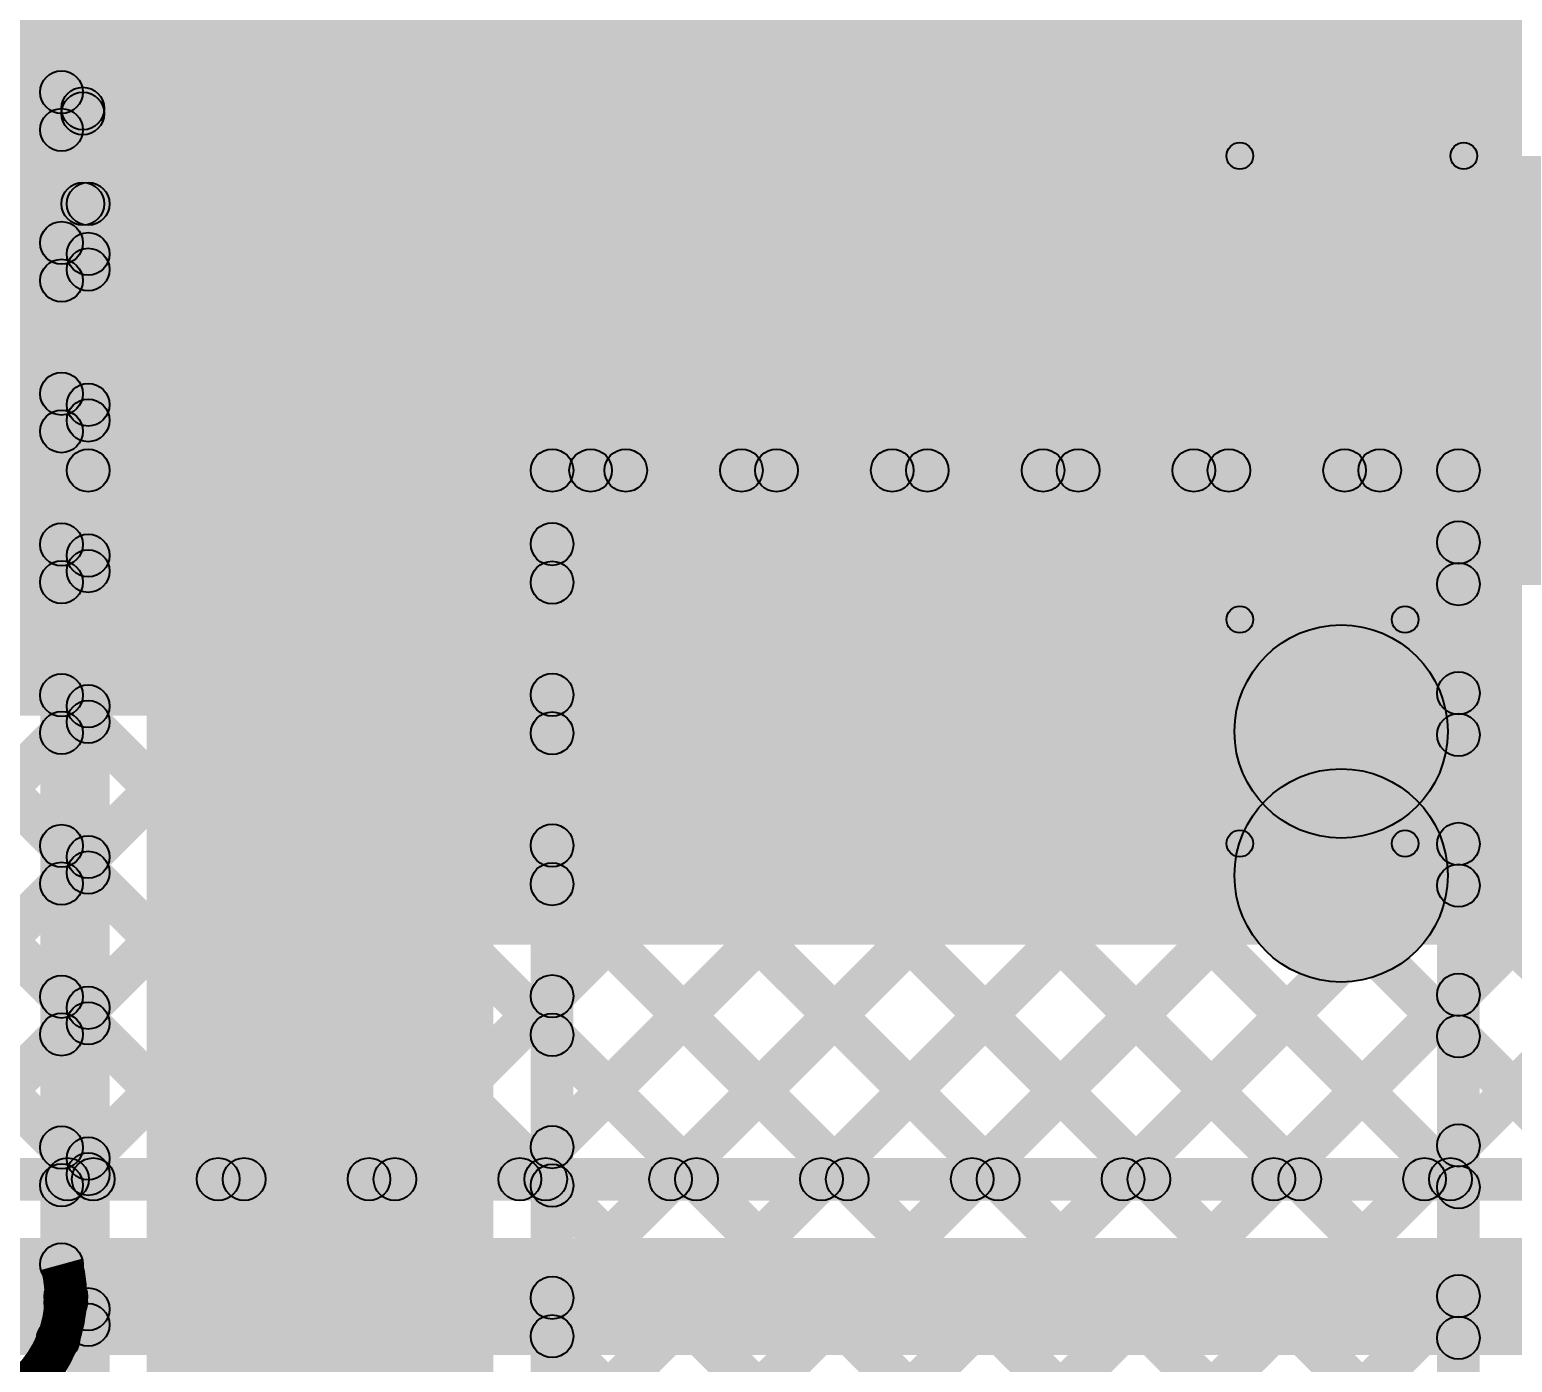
# Model space of a CAD drawing. Header units: millimetres. Extents: x -0.24 to 2.5, y 0 to 2.55.
# Drawn here: x 0.223 to 0.5011, y 1.4996 to 1.7497 of the extents above; entities that cross this region are included whole.
import ezdxf

# ---------------------------------------------------------------- set-up
doc = ezdxf.new("R2010")
doc.units = ezdxf.units.MM
doc.header["$MEASUREMENT"] = 0
for name, color, linetype in [('BottomLayer', 5, 'Continuous'), ('BottomSolder', 6, 'Continuous'), ('TopLayer', 1, 'Continuous'), ('TopOverlay', 2, 'Continuous'), ('TopPaste', 8, 'Continuous'), ('TopSolder', 216, 'Continuous'), ('ViaHoleLayer', 16, 'Continuous')]:
    doc.layers.add(name, color=color, linetype=linetype)

# ---------------------------------------------------------------- blocks, each defined once
blk = doc.blocks.new('C__0603_12')
at = {"layer": 'TopLayer'}
for points in [[(-0.015, 0.0175), (-0.015, -0.0175), (-0.045, -0.0175), (-0.045, 0.0175)], [(0.045, 0.0175), (0.045, -0.0175), (0.015, -0.0175), (0.015, 0.0175)]]:
    blk.add_hatch(color=1, dxfattribs=at).paths.add_polyline_path(points)
at = {"layer": 'TopOverlay'}
h = blk.add_hatch(color=2, dxfattribs=at)
edge = h.paths.add_edge_path()
edge.add_arc((-0.049, 0.021), 0.0025, 0, 360)
h = blk.add_hatch(color=2, dxfattribs=at)
edge = h.paths.add_edge_path()
edge.add_arc((-0.049, 0.021), 0.0025, 0, 360)
for points in [[(-0.049, 0.0185), (-0.049, 0.0235), (-0.018, 0.0235), (-0.018, 0.0185)], [(0.018, 0.0185), (0.018, 0.0235), (0.049, 0.0235), (0.049, 0.0185)], [(-0.0515, 0.021), (-0.0465, 0.021), (-0.0465, -0.021), (-0.0515, -0.021)], [(0.0465, 0.021), (0.0515, 0.021), (0.0515, -0.021), (0.0465, -0.021)], [(-0.049, -0.0235), (-0.049, -0.0185), (-0.018, -0.0185), (-0.018, -0.0235)], [(0.018, -0.0235), (0.018, -0.0185), (0.049, -0.0185), (0.049, -0.0235)]]:
    blk.add_hatch(color=2, dxfattribs=at).paths.add_polyline_path(points)
h = blk.add_hatch(color=2, dxfattribs=at)
edge = h.paths.add_edge_path()
edge.add_arc((-0.018, 0.021), 0.0025, 0, 360)
h = blk.add_hatch(color=2, dxfattribs=at)
edge = h.paths.add_edge_path()
edge.add_arc((0.018, 0.021), 0.0025, 0, 360)
h = blk.add_hatch(color=2, dxfattribs=at)
edge = h.paths.add_edge_path()
edge.add_arc((0.049, 0.021), 0.0025, 0, 360)
h = blk.add_hatch(color=2, dxfattribs=at)
edge = h.paths.add_edge_path()
edge.add_arc((0.049, 0.021), 0.0025, 0, 360)
h = blk.add_hatch(color=2, dxfattribs=at)
edge = h.paths.add_edge_path()
edge.add_arc((-0.049, -0.021), 0.0025, 0, 360)
h = blk.add_hatch(color=2, dxfattribs=at)
edge = h.paths.add_edge_path()
edge.add_arc((-0.049, -0.021), 0.0025, 0, 360)
h = blk.add_hatch(color=2, dxfattribs=at)
edge = h.paths.add_edge_path()
edge.add_arc((-0.018, -0.021), 0.0025, 0, 360)
h = blk.add_hatch(color=2, dxfattribs=at)
edge = h.paths.add_edge_path()
edge.add_arc((0.018, -0.021), 0.0025, 0, 360)
h = blk.add_hatch(color=2, dxfattribs=at)
edge = h.paths.add_edge_path()
edge.add_arc((0.049, -0.021), 0.0025, 0, 360)
h = blk.add_hatch(color=2, dxfattribs=at)
edge = h.paths.add_edge_path()
edge.add_arc((0.049, -0.021), 0.0025, 0, 360)
at = {"layer": 'TopPaste'}
for points in [[(-0.015, 0.0175), (-0.015, -0.0175), (-0.045, -0.0175), (-0.045, 0.0175)], [(0.045, 0.0175), (0.045, -0.0175), (0.015, -0.0175), (0.015, 0.0175)]]:
    blk.add_hatch(color=8, dxfattribs=at).paths.add_polyline_path(points)
at = {"layer": 'TopSolder'}
for points in [[(-0.01264, 0.01986), (-0.01264, -0.01986), (-0.04736, -0.01986), (-0.04736, 0.01986)], [(0.04736, 0.01986), (0.04736, -0.01986), (0.01264, -0.01986), (0.01264, 0.01986)]]:
    blk.add_hatch(color=216, dxfattribs=at).paths.add_polyline_path(points)
at = {"layer": 'TopOverlay'}
for centre in [(-0.049, 0.021), (-0.049, 0.021), (-0.018, 0.021), (0.018, 0.021), (0.049, 0.021), (0.049, 0.021), (-0.049, -0.021), (-0.049, -0.021), (-0.018, -0.021), (0.018, -0.021), (0.049, -0.021), (0.049, -0.021)]:
    blk.add_circle(centre, 0.0025, dxfattribs=at)
blk = doc.blocks.new('C__0603_13')
at = {"layer": 'TopLayer'}
for points in [[(-0.015, 0.0175), (-0.015, -0.0175), (-0.045, -0.0175), (-0.045, 0.0175)], [(0.045, 0.0175), (0.045, -0.0175), (0.015, -0.0175), (0.015, 0.0175)]]:
    blk.add_hatch(color=1, dxfattribs=at).paths.add_polyline_path(points)
at = {"layer": 'TopOverlay'}
h = blk.add_hatch(color=2, dxfattribs=at)
edge = h.paths.add_edge_path()
edge.add_arc((-0.049, 0.021), 0.0025, 0, 360)
h = blk.add_hatch(color=2, dxfattribs=at)
edge = h.paths.add_edge_path()
edge.add_arc((-0.049, 0.021), 0.0025, 0, 360)
for points in [[(-0.018, 0.0235), (-0.018, 0.0185), (-0.049, 0.0185), (-0.049, 0.0235)], [(0.049, 0.0235), (0.049, 0.0185), (0.018, 0.0185), (0.018, 0.0235)], [(-0.0515, 0.021), (-0.0465, 0.021), (-0.0465, -0.021), (-0.0515, -0.021)], [(0.0465, 0.021), (0.0515, 0.021), (0.0515, -0.021), (0.0465, -0.021)], [(-0.018, -0.0185), (-0.018, -0.0235), (-0.049, -0.0235), (-0.049, -0.0185)], [(0.049, -0.0185), (0.049, -0.0235), (0.018, -0.0235), (0.018, -0.0185)]]:
    blk.add_hatch(color=2, dxfattribs=at).paths.add_polyline_path(points)
h = blk.add_hatch(color=2, dxfattribs=at)
edge = h.paths.add_edge_path()
edge.add_arc((-0.018, 0.021), 0.0025, 0, 360)
h = blk.add_hatch(color=2, dxfattribs=at)
edge = h.paths.add_edge_path()
edge.add_arc((0.018, 0.021), 0.0025, 0, 360)
h = blk.add_hatch(color=2, dxfattribs=at)
edge = h.paths.add_edge_path()
edge.add_arc((0.049, 0.021), 0.0025, 0, 360)
h = blk.add_hatch(color=2, dxfattribs=at)
edge = h.paths.add_edge_path()
edge.add_arc((0.049, 0.021), 0.0025, 0, 360)
h = blk.add_hatch(color=2, dxfattribs=at)
edge = h.paths.add_edge_path()
edge.add_arc((-0.049, -0.021), 0.0025, 0, 360)
h = blk.add_hatch(color=2, dxfattribs=at)
edge = h.paths.add_edge_path()
edge.add_arc((-0.049, -0.021), 0.0025, 0, 360)
h = blk.add_hatch(color=2, dxfattribs=at)
edge = h.paths.add_edge_path()
edge.add_arc((-0.018, -0.021), 0.0025, 0, 360)
h = blk.add_hatch(color=2, dxfattribs=at)
edge = h.paths.add_edge_path()
edge.add_arc((0.018, -0.021), 0.0025, 0, 360)
h = blk.add_hatch(color=2, dxfattribs=at)
edge = h.paths.add_edge_path()
edge.add_arc((0.049, -0.021), 0.0025, 0, 360)
h = blk.add_hatch(color=2, dxfattribs=at)
edge = h.paths.add_edge_path()
edge.add_arc((0.049, -0.021), 0.0025, 0, 360)
at = {"layer": 'TopPaste'}
for points in [[(-0.015, 0.0175), (-0.015, -0.0175), (-0.045, -0.0175), (-0.045, 0.0175)], [(0.045, 0.0175), (0.045, -0.0175), (0.015, -0.0175), (0.015, 0.0175)]]:
    blk.add_hatch(color=8, dxfattribs=at).paths.add_polyline_path(points)
at = {"layer": 'TopSolder'}
for points in [[(-0.01264, 0.01986), (-0.01264, -0.01986), (-0.04736, -0.01986), (-0.04736, 0.01986)], [(0.04736, 0.01986), (0.04736, -0.01986), (0.01264, -0.01986), (0.01264, 0.01986)]]:
    blk.add_hatch(color=216, dxfattribs=at).paths.add_polyline_path(points)
at = {"layer": 'TopOverlay'}
for centre in [(-0.049, 0.021), (-0.049, 0.021), (-0.018, 0.021), (0.018, 0.021), (0.049, 0.021), (0.049, 0.021), (-0.049, -0.021), (-0.049, -0.021), (-0.018, -0.021), (0.018, -0.021), (0.049, -0.021), (0.049, -0.021)]:
    blk.add_circle(centre, 0.0025, dxfattribs=at)

msp = doc.modelspace()

# ---------------------------------------------------------------- hatches: boundary and pattern name
at = {"layer": 'BottomLayer'}
for points in [[(0.01, 1.621), (0.332, 1.621), (0.332, 2.509), (0.01, 2.509)], [(-0.16274, 2.23717), (-0.15708, 2.24283), (0.54892, 1.53683), (0.54326, 1.53117)], [(-0.13445, 2.23717), (-0.1288, 2.24283), (0.5772, 1.53683), (0.57155, 1.53117)], [(-0.10617, 2.23717), (-0.10051, 2.24283), (0.60549, 1.53683), (0.59983, 1.53117)], [(-0.07789, 2.23717), (-0.07223, 2.24283), (0.63424, 1.53636), (0.62858, 1.5307)], [(-0.0496, 2.23717), (-0.04394, 2.24283), (0.76269, 1.43619), (0.75703, 1.43054)], [(-0.02132, 2.23717), (-0.01566, 2.24283), (0.77109, 1.45608), (0.76544, 1.45042)], [(0.00697, 2.23717), (0.01262, 2.24283), (0.78218, 1.47328), (0.77652, 1.46762)], [(-0.17283, 2.21898), (-0.16717, 2.22463), (0.52063, 1.53683), (0.51498, 1.53117)], [(-0.17283, 2.19069), (-0.16717, 2.19635), (0.49235, 1.53683), (0.48669, 1.53117)], [(-0.17283, 2.16241), (-0.16717, 2.16807), (0.46407, 1.53683), (0.45841, 1.53117)], [(-0.17283, 2.13412), (-0.16717, 2.13978), (0.43578, 1.53683), (0.43012, 1.53117)], [(-0.17283, 2.10584), (-0.16717, 2.1115), (0.4075, 1.53683), (0.40184, 1.53117)], [(-0.17283, 2.07756), (-0.16717, 2.08321), (0.37921, 1.53683), (0.37356, 1.53117)], [(0.31779, 1.53117), (0.31213, 1.53683), (0.83879, 2.06349), (0.84445, 2.05783)], [(-0.17283, 2.04927), (-0.16717, 2.05493), (0.35093, 1.53683), (0.34527, 1.53117)], [(0.34607, 1.53117), (0.34041, 1.53683), (0.83117, 2.02759), (0.83683, 2.02193)], [(-0.17283, 2.02099), (-0.16717, 2.02664), (0.32264, 1.53683), (0.31699, 1.53117)], [(-0.16717, 1.35734), (-0.17283, 1.363), (0.48823, 2.02405), (0.49388, 2.0184)], [(-0.00063, 1.35417), (-0.00629, 1.35983), (0.63817, 2.00429), (0.64383, 1.99863)], [(-0.17283, 1.9927), (-0.16717, 1.99836), (0.29436, 1.53683), (0.2887, 1.53117)], [(0.37436, 1.53117), (0.3687, 1.53683), (0.83117, 1.9993), (0.83683, 1.99364)], [(0.45921, 1.53117), (0.45355, 1.53683), (0.91617, 1.99945), (0.92183, 1.99379)], [(-0.12206, 1.37417), (-0.12771, 1.37983), (0.48823, 1.99577), (0.49388, 1.99011)], [(-0.04817, 1.3632), (-0.05383, 1.36886), (0.57003, 1.99272), (0.57569, 1.98706)], [(-0.02892, 1.35417), (-0.03458, 1.35983), (0.59831, 1.99272), (0.60397, 1.98706)], [(0.40264, 1.53117), (0.39698, 1.53683), (0.85298, 1.99283), (0.85864, 1.98717)], [(0.43092, 1.53117), (0.42527, 1.53683), (0.88127, 1.99283), (0.88692, 1.98717)], [(0.48749, 1.53117), (0.48184, 1.53683), (0.92277, 1.97777), (0.92843, 1.97211)], [(0.20493, 1.53145), (0.19927, 1.53711), (0.63817, 1.97601), (0.64383, 1.97035)], [(-0.09377, 1.37417), (-0.09943, 1.37983), (0.49432, 1.97358), (0.49998, 1.96792)], [(-0.17283, 1.96442), (-0.16717, 1.97008), (0.26608, 1.53683), (0.26042, 1.53117)], [(-0.06549, 1.37417), (-0.07114, 1.37983), (0.50971, 1.96068), (0.51537, 1.95502)], [(0.23293, 1.53117), (0.22728, 1.53683), (0.65128, 1.96083), (0.65693, 1.95517)], [(0.26122, 1.53117), (0.25556, 1.53683), (0.67956, 1.96083), (0.68522, 1.95517)], [(0.261, 1.578), (1.173, 1.578), (1.173, 1.961), (0.261, 1.961)], [(0.2895, 1.53117), (0.28385, 1.53683), (0.70785, 1.96083), (0.7135, 1.95517)], [(-0.17283, 1.93613), (-0.16717, 1.94179), (0.23779, 1.53683), (0.23213, 1.53117)], [(0.21303, 1.53), (0.21303, 1.538), (0.62386, 1.538), (0.62386, 1.53)], [(0.207, 1.501), (0.207, 1.523), (0.62386, 1.523), (0.62386, 1.501)]]:
    msp.add_hatch(color=5, dxfattribs=at).paths.add_polyline_path(points)
h = msp.add_hatch(color=5, dxfattribs=at)
edge = h.paths.add_edge_path()
edge.add_arc((0.469, 1.591), 0.01181, 0, 360)
h = msp.add_hatch(color=5, dxfattribs=at)
edge = h.paths.add_edge_path()
edge.add_arc((0.23011, 1.534), 0.004, 0, 360)
h = msp.add_hatch(color=5, dxfattribs=at)
edge = h.paths.add_edge_path()
edge.add_arc((0.23496, 1.534), 0.004, 0, 360)
h = msp.add_hatch(color=5, dxfattribs=at)
edge = h.paths.add_edge_path()
edge.add_arc((0.25839, 1.534), 0.004, 0, 360)
h = msp.add_hatch(color=5, dxfattribs=at)
edge = h.paths.add_edge_path()
edge.add_arc((0.26325, 1.534), 0.004, 0, 360)
h = msp.add_hatch(color=5, dxfattribs=at)
edge = h.paths.add_edge_path()
edge.add_arc((0.28667, 1.534), 0.004, 0, 360)
h = msp.add_hatch(color=5, dxfattribs=at)
edge = h.paths.add_edge_path()
edge.add_arc((0.29153, 1.534), 0.004, 0, 360)
h = msp.add_hatch(color=5, dxfattribs=at)
edge = h.paths.add_edge_path()
edge.add_arc((0.31496, 1.534), 0.004, 0, 360)
h = msp.add_hatch(color=5, dxfattribs=at)
edge = h.paths.add_edge_path()
edge.add_arc((0.31982, 1.534), 0.004, 0, 360)
h = msp.add_hatch(color=5, dxfattribs=at)
edge = h.paths.add_edge_path()
edge.add_arc((0.34324, 1.534), 0.004, 0, 360)
h = msp.add_hatch(color=5, dxfattribs=at)
edge = h.paths.add_edge_path()
edge.add_arc((0.3481, 1.534), 0.004, 0, 360)
h = msp.add_hatch(color=5, dxfattribs=at)
edge = h.paths.add_edge_path()
edge.add_arc((0.37153, 1.534), 0.004, 0, 360)
h = msp.add_hatch(color=5, dxfattribs=at)
edge = h.paths.add_edge_path()
edge.add_arc((0.37638, 1.534), 0.004, 0, 360)
h = msp.add_hatch(color=5, dxfattribs=at)
edge = h.paths.add_edge_path()
edge.add_arc((0.39981, 1.534), 0.004, 0, 360)
h = msp.add_hatch(color=5, dxfattribs=at)
edge = h.paths.add_edge_path()
edge.add_arc((0.40467, 1.534), 0.004, 0, 360)
h = msp.add_hatch(color=5, dxfattribs=at)
edge = h.paths.add_edge_path()
edge.add_arc((0.4281, 1.534), 0.004, 0, 360)
h = msp.add_hatch(color=5, dxfattribs=at)
edge = h.paths.add_edge_path()
edge.add_arc((0.43295, 1.534), 0.004, 0, 360)
h = msp.add_hatch(color=5, dxfattribs=at)
edge = h.paths.add_edge_path()
edge.add_arc((0.45638, 1.534), 0.004, 0, 360)
h = msp.add_hatch(color=5, dxfattribs=at)
edge = h.paths.add_edge_path()
edge.add_arc((0.46124, 1.534), 0.004, 0, 360)
h = msp.add_hatch(color=5, dxfattribs=at)
edge = h.paths.add_edge_path()
edge.add_arc((0.48466, 1.534), 0.004, 0, 360)
h = msp.add_hatch(color=5, dxfattribs=at)
edge = h.paths.add_edge_path()
edge.add_arc((0.48952, 1.534), 0.004, 0, 360)
at = {"layer": 'BottomSolder'}
h = msp.add_hatch(color=6, dxfattribs=at)
edge = h.paths.add_edge_path()
edge.add_arc((0.469, 1.591), 0.01581, 0, 360)
at = {"layer": 'TopLayer'}
for points in [[(0.233, 1.51803), (0.225, 1.51803), (0.225, 2.12086), (0.233, 2.12086)], [(0.237, 1.717), (0.229, 1.717), (0.229, 2.056), (0.237, 2.056)], [(0.244, 1.728), (0.316, 1.728), (0.316, 2.045), (0.244, 2.045)], [(0.245, 1.728), (0.498, 1.728), (0.498, 1.777), (0.245, 1.777)], [(0.477, 1.728), (0.565, 1.728), (0.565, 1.746), (0.477, 1.746)], [(0.22617, 1.73512), (0.23183, 1.74078), (0.23583, 1.73678), (0.23017, 1.73112)], [(0.23183, 1.72806), (0.22617, 1.73371), (0.23017, 1.73771), (0.23583, 1.73206)], [(0.245, 0.009), (0.31, 0.009), (0.31, 1.72), (0.245, 1.72)], [(0.245, 1.678), (0.494, 1.678), (0.494, 1.72), (0.245, 1.72)], [(0.481, 1.702), (0.565, 1.702), (0.565, 1.72), (0.481, 1.72)], [(0.238, 1.667), (0.23, 1.667), (0.23, 1.717), (0.238, 1.717)], [(0.238, 1.667), (0.23, 1.667), (0.23, 1.717), (0.238, 1.717)], [(0.22617, 1.70684), (0.23183, 1.7125), (0.23683, 1.7075), (0.23117, 1.70184)], [(0.23183, 1.69977), (0.22617, 1.70543), (0.23117, 1.71043), (0.23683, 1.70477)], [(0.22617, 1.67856), (0.23183, 1.68421), (0.23683, 1.67921), (0.23117, 1.67356)], [(0.23183, 1.67149), (0.22617, 1.67714), (0.23117, 1.68214), (0.23683, 1.67649)], [(0.32383, 1.62207), (0.31817, 1.62772), (0.36028, 1.66983), (0.36593, 1.66417)], [(0.32383, 1.65035), (0.31817, 1.65601), (0.33199, 1.66983), (0.33765, 1.66417)], [(0.32383, 1.50893), (0.31817, 1.51459), (0.47341, 1.66983), (0.47907, 1.66417)], [(0.32383, 1.5655), (0.31817, 1.57115), (0.41685, 1.66983), (0.4225, 1.66417)], [(0.32383, 1.59378), (0.31817, 1.59944), (0.38856, 1.66983), (0.39422, 1.66417)], [(0.32383, 1.53721), (0.31817, 1.54287), (0.44513, 1.66983), (0.45079, 1.66417)], [(0.321, 1.663), (0.321, 1.671), (0.491, 1.671), (0.491, 1.663)], [(0.32541, 1.66417), (0.33107, 1.66983), (0.49383, 1.50707), (0.48817, 1.50141)], [(0.35369, 1.66417), (0.35935, 1.66983), (0.49383, 1.53535), (0.48817, 1.52969)], [(0.38198, 1.66417), (0.38763, 1.66983), (0.49383, 1.56363), (0.48817, 1.55798)], [(0.41026, 1.66417), (0.41592, 1.66983), (0.49383, 1.59192), (0.48817, 1.58626)], [(0.43855, 1.66417), (0.4442, 1.66983), (0.49383, 1.6202), (0.48817, 1.61455)], [(0.46683, 1.66417), (0.47249, 1.66983), (0.49383, 1.64849), (0.48817, 1.64283)], [(0.238, 0.092), (0.23, 0.092), (0.23, 1.667), (0.238, 1.667)], [(0.325, 0.619), (0.317, 0.619), (0.317, 1.667), (0.325, 1.667)], [(0.495, 1.395), (0.487, 1.395), (0.487, 1.667), (0.495, 1.667)], [(0.22617, 1.65027), (0.23183, 1.65593), (0.23683, 1.65093), (0.23117, 1.64527)], [(0.32383, 1.48064), (0.31817, 1.4863), (0.48817, 1.6563), (0.49383, 1.65064)], [(0.23183, 1.6432), (0.22617, 1.64886), (0.23117, 1.65386), (0.23683, 1.6482)], [(0.31817, 1.64312), (0.32383, 1.64878), (0.49383, 1.47878), (0.48817, 1.47312)], [(0.22617, 1.62199), (0.23183, 1.62764), (0.23683, 1.62264), (0.23117, 1.61699)], [(0.32383, 1.45236), (0.31817, 1.45802), (0.48817, 1.62802), (0.49383, 1.62236)], [(0.23183, 1.61492), (0.22617, 1.62058), (0.23117, 1.62558), (0.23683, 1.61992)], [(0.31817, 1.61484), (0.32383, 1.6205), (0.49383, 1.4505), (0.48817, 1.44484)], [(0.489, 1.591), (0.449, 1.591), (0.449, 1.618), (0.489, 1.618)], [(0.22617, 1.5937), (0.23183, 1.59936), (0.23683, 1.59436), (0.23117, 1.5887)], [(0.32383, 1.42408), (0.31817, 1.42973), (0.48817, 1.59973), (0.49383, 1.59408)], [(0.23183, 1.58663), (0.22617, 1.59229), (0.23117, 1.59729), (0.23683, 1.59163)], [(0.31817, 1.58656), (0.32383, 1.59221), (0.49383, 1.42221), (0.48817, 1.41656)], [(0.32383, 1.39579), (0.31817, 1.40145), (0.48817, 1.57145), (0.49383, 1.56579)], [(0.22617, 1.56542), (0.23183, 1.57108), (0.23683, 1.56608), (0.23117, 1.56042)], [(0.23183, 1.55835), (0.22617, 1.56401), (0.23117, 1.56901), (0.23683, 1.56335)], [(0.31817, 1.55827), (0.32383, 1.56393), (0.50093, 1.38683), (0.49527, 1.38117)], [(0.22617, 1.53713), (0.23183, 1.54279), (0.23683, 1.53779), (0.23117, 1.53213)], [(0.23183, 1.53007), (0.22617, 1.53572), (0.23117, 1.54072), (0.23683, 1.53507)], [(0.33749, 1.38117), (0.33184, 1.38683), (0.48817, 1.54316), (0.49383, 1.53751)], [(0.31817, 1.52999), (0.32383, 1.53564), (0.47264, 1.38683), (0.46699, 1.38117)], [(0.22696, 1.50807), (0.23261, 1.51372), (0.23683, 1.50951), (0.23117, 1.50385)], [(0.36578, 1.38117), (0.36012, 1.38683), (0.48817, 1.51488), (0.49383, 1.50922)], [(0.23117, 1.50113), (0.22552, 1.50678), (0.23117, 1.51244), (0.23683, 1.50678)], [(0.31817, 1.5017), (0.32383, 1.50736), (0.44436, 1.38683), (0.4387, 1.38117)]]:
    msp.add_hatch(color=1, dxfattribs=at).paths.add_polyline_path(points)
h = msp.add_hatch(color=1, dxfattribs=at)
edge = h.paths.add_edge_path()
edge.add_arc((0.229, 1.73795), 0.004, 0, 360)
h = msp.add_hatch(color=1, dxfattribs=at)
edge = h.paths.add_edge_path()
edge.add_arc((0.233, 1.73488), 0.004, 0, 360)
h = msp.add_hatch(color=1, dxfattribs=at)
edge = h.paths.add_edge_path()
edge.add_arc((0.233, 1.73395), 0.004, 0, 360)
h = msp.add_hatch(color=1, dxfattribs=at)
edge = h.paths.add_edge_path()
edge.add_arc((0.229, 1.73088), 0.004, 0, 360)
h = msp.add_hatch(color=1, dxfattribs=at)
edge = h.paths.add_edge_path()
edge.add_arc((0.233, 1.717), 0.004, 0, 360)
h = msp.add_hatch(color=1, dxfattribs=at)
edge = h.paths.add_edge_path()
edge.add_arc((0.234, 1.717), 0.004, 0, 360)
h = msp.add_hatch(color=1, dxfattribs=at)
edge = h.paths.add_edge_path()
edge.add_arc((0.234, 1.717), 0.004, 0, 360)
h = msp.add_hatch(color=1, dxfattribs=at)
edge = h.paths.add_edge_path()
edge.add_arc((0.229, 1.70967), 0.004, 0, 360)
h = msp.add_hatch(color=1, dxfattribs=at)
edge = h.paths.add_edge_path()
edge.add_arc((0.234, 1.7076), 0.004, 0, 360)
h = msp.add_hatch(color=1, dxfattribs=at)
edge = h.paths.add_edge_path()
edge.add_arc((0.234, 1.70467), 0.004, 0, 360)
h = msp.add_hatch(color=1, dxfattribs=at)
edge = h.paths.add_edge_path()
edge.add_arc((0.229, 1.7026), 0.004, 0, 360)
h = msp.add_hatch(color=1, dxfattribs=at)
edge = h.paths.add_edge_path()
edge.add_arc((0.229, 1.68138), 0.004, 0, 360)
h = msp.add_hatch(color=1, dxfattribs=at)
edge = h.paths.add_edge_path()
edge.add_arc((0.234, 1.67932), 0.004, 0, 360)
h = msp.add_hatch(color=1, dxfattribs=at)
edge = h.paths.add_edge_path()
edge.add_arc((0.234, 1.67638), 0.004, 0, 360)
h = msp.add_hatch(color=1, dxfattribs=at)
edge = h.paths.add_edge_path()
edge.add_arc((0.229, 1.67432), 0.004, 0, 360)
h = msp.add_hatch(color=1, dxfattribs=at)
edge = h.paths.add_edge_path()
edge.add_arc((0.234, 1.667), 0.004, 0, 360)
h = msp.add_hatch(color=1, dxfattribs=at)
edge = h.paths.add_edge_path()
edge.add_arc((0.234, 1.667), 0.004, 0, 360)
h = msp.add_hatch(color=1, dxfattribs=at)
edge = h.paths.add_edge_path()
edge.add_arc((0.234, 1.667), 0.004, 0, 360)
h = msp.add_hatch(color=1, dxfattribs=at)
edge = h.paths.add_edge_path()
edge.add_arc((0.321, 1.667), 0.004, 0, 360)
h = msp.add_hatch(color=1, dxfattribs=at)
edge = h.paths.add_edge_path()
edge.add_arc((0.321, 1.667), 0.004, 0, 360)
h = msp.add_hatch(color=1, dxfattribs=at)
edge = h.paths.add_edge_path()
edge.add_arc((0.32824, 1.667), 0.004, 0, 360)
h = msp.add_hatch(color=1, dxfattribs=at)
edge = h.paths.add_edge_path()
edge.add_arc((0.33482, 1.667), 0.004, 0, 360)
h = msp.add_hatch(color=1, dxfattribs=at)
edge = h.paths.add_edge_path()
edge.add_arc((0.35652, 1.667), 0.004, 0, 360)
h = msp.add_hatch(color=1, dxfattribs=at)
edge = h.paths.add_edge_path()
edge.add_arc((0.36311, 1.667), 0.004, 0, 360)
h = msp.add_hatch(color=1, dxfattribs=at)
edge = h.paths.add_edge_path()
edge.add_arc((0.38481, 1.667), 0.004, 0, 360)
h = msp.add_hatch(color=1, dxfattribs=at)
edge = h.paths.add_edge_path()
edge.add_arc((0.39139, 1.667), 0.004, 0, 360)
h = msp.add_hatch(color=1, dxfattribs=at)
edge = h.paths.add_edge_path()
edge.add_arc((0.41309, 1.667), 0.004, 0, 360)
h = msp.add_hatch(color=1, dxfattribs=at)
edge = h.paths.add_edge_path()
edge.add_arc((0.41967, 1.667), 0.004, 0, 360)
h = msp.add_hatch(color=1, dxfattribs=at)
edge = h.paths.add_edge_path()
edge.add_arc((0.44137, 1.667), 0.004, 0, 360)
h = msp.add_hatch(color=1, dxfattribs=at)
edge = h.paths.add_edge_path()
edge.add_arc((0.44796, 1.667), 0.004, 0, 360)
h = msp.add_hatch(color=1, dxfattribs=at)
edge = h.paths.add_edge_path()
edge.add_arc((0.46966, 1.667), 0.004, 0, 360)
h = msp.add_hatch(color=1, dxfattribs=at)
edge = h.paths.add_edge_path()
edge.add_arc((0.47624, 1.667), 0.004, 0, 360)
h = msp.add_hatch(color=1, dxfattribs=at)
edge = h.paths.add_edge_path()
edge.add_arc((0.491, 1.667), 0.004, 0, 360)
h = msp.add_hatch(color=1, dxfattribs=at)
edge = h.paths.add_edge_path()
edge.add_arc((0.491, 1.667), 0.004, 0, 360)
h = msp.add_hatch(color=1, dxfattribs=at)
edge = h.paths.add_edge_path()
edge.add_arc((0.491, 1.65347), 0.004, 0, 360)
h = msp.add_hatch(color=1, dxfattribs=at)
edge = h.paths.add_edge_path()
edge.add_arc((0.229, 1.6531), 0.004, 0, 360)
h = msp.add_hatch(color=1, dxfattribs=at)
edge = h.paths.add_edge_path()
edge.add_arc((0.234, 1.65103), 0.004, 0, 360)
h = msp.add_hatch(color=1, dxfattribs=at)
edge = h.paths.add_edge_path()
edge.add_arc((0.321, 1.65318), 0.004, 0, 360)
h = msp.add_hatch(color=1, dxfattribs=at)
edge = h.paths.add_edge_path()
edge.add_arc((0.234, 1.6481), 0.004, 0, 360)
h = msp.add_hatch(color=1, dxfattribs=at)
edge = h.paths.add_edge_path()
edge.add_arc((0.229, 1.64603), 0.004, 0, 360)
h = msp.add_hatch(color=1, dxfattribs=at)
edge = h.paths.add_edge_path()
edge.add_arc((0.321, 1.64595), 0.004, 0, 360)
h = msp.add_hatch(color=1, dxfattribs=at)
edge = h.paths.add_edge_path()
edge.add_arc((0.491, 1.64566), 0.004, 0, 360)
h = msp.add_hatch(color=1, dxfattribs=at)
edge = h.paths.add_edge_path()
edge.add_arc((0.469, 1.618), 0.02, 0, 360)
h = msp.add_hatch(color=1, dxfattribs=at)
edge = h.paths.add_edge_path()
edge.add_arc((0.229, 1.62482), 0.004, 0, 360)
h = msp.add_hatch(color=1, dxfattribs=at)
edge = h.paths.add_edge_path()
edge.add_arc((0.321, 1.62489), 0.004, 0, 360)
h = msp.add_hatch(color=1, dxfattribs=at)
edge = h.paths.add_edge_path()
edge.add_arc((0.491, 1.62519), 0.004, 0, 360)
h = msp.add_hatch(color=1, dxfattribs=at)
edge = h.paths.add_edge_path()
edge.add_arc((0.234, 1.62275), 0.004, 0, 360)
h = msp.add_hatch(color=1, dxfattribs=at)
edge = h.paths.add_edge_path()
edge.add_arc((0.229, 1.61775), 0.004, 0, 360)
h = msp.add_hatch(color=1, dxfattribs=at)
edge = h.paths.add_edge_path()
edge.add_arc((0.234, 1.61982), 0.004, 0, 360)
h = msp.add_hatch(color=1, dxfattribs=at)
edge = h.paths.add_edge_path()
edge.add_arc((0.321, 1.61767), 0.004, 0, 360)
h = msp.add_hatch(color=1, dxfattribs=at)
edge = h.paths.add_edge_path()
edge.add_arc((0.491, 1.61737), 0.004, 0, 360)
h = msp.add_hatch(color=1, dxfattribs=at)
edge = h.paths.add_edge_path()
edge.add_arc((0.469, 1.591), 0.02, 0, 360)
h = msp.add_hatch(color=1, dxfattribs=at)
edge = h.paths.add_edge_path()
edge.add_arc((0.469, 1.591), 0.01181, 0, 360)
h = msp.add_hatch(color=1, dxfattribs=at)
edge = h.paths.add_edge_path()
edge.add_arc((0.229, 1.59653), 0.004, 0, 360)
h = msp.add_hatch(color=1, dxfattribs=at)
edge = h.paths.add_edge_path()
edge.add_arc((0.321, 1.59661), 0.004, 0, 360)
h = msp.add_hatch(color=1, dxfattribs=at)
edge = h.paths.add_edge_path()
edge.add_arc((0.491, 1.5969), 0.004, 0, 360)
h = msp.add_hatch(color=1, dxfattribs=at)
edge = h.paths.add_edge_path()
edge.add_arc((0.234, 1.59446), 0.004, 0, 360)
h = msp.add_hatch(color=1, dxfattribs=at)
edge = h.paths.add_edge_path()
edge.add_arc((0.229, 1.58946), 0.004, 0, 360)
h = msp.add_hatch(color=1, dxfattribs=at)
edge = h.paths.add_edge_path()
edge.add_arc((0.234, 1.59153), 0.004, 0, 360)
h = msp.add_hatch(color=1, dxfattribs=at)
edge = h.paths.add_edge_path()
edge.add_arc((0.321, 1.58938), 0.004, 0, 360)
h = msp.add_hatch(color=1, dxfattribs=at)
edge = h.paths.add_edge_path()
edge.add_arc((0.491, 1.58909), 0.004, 0, 360)
h = msp.add_hatch(color=1, dxfattribs=at)
edge = h.paths.add_edge_path()
edge.add_arc((0.229, 1.56825), 0.004, 0, 360)
h = msp.add_hatch(color=1, dxfattribs=at)
edge = h.paths.add_edge_path()
edge.add_arc((0.321, 1.56833), 0.004, 0, 360)
h = msp.add_hatch(color=1, dxfattribs=at)
edge = h.paths.add_edge_path()
edge.add_arc((0.491, 1.56862), 0.004, 0, 360)
h = msp.add_hatch(color=1, dxfattribs=at)
edge = h.paths.add_edge_path()
edge.add_arc((0.234, 1.56618), 0.004, 0, 360)
h = msp.add_hatch(color=1, dxfattribs=at)
edge = h.paths.add_edge_path()
edge.add_arc((0.234, 1.56325), 0.004, 0, 360)
h = msp.add_hatch(color=1, dxfattribs=at)
edge = h.paths.add_edge_path()
edge.add_arc((0.229, 1.56118), 0.004, 0, 360)
h = msp.add_hatch(color=1, dxfattribs=at)
edge = h.paths.add_edge_path()
edge.add_arc((0.321, 1.5611), 0.004, 0, 360)
h = msp.add_hatch(color=1, dxfattribs=at)
edge = h.paths.add_edge_path()
edge.add_arc((0.491, 1.56081), 0.004, 0, 360)
h = msp.add_hatch(color=1, dxfattribs=at)
edge = h.paths.add_edge_path()
edge.add_arc((0.229, 1.53996), 0.004, 0, 360)
h = msp.add_hatch(color=1, dxfattribs=at)
edge = h.paths.add_edge_path()
edge.add_arc((0.321, 1.54004), 0.004, 0, 360)
h = msp.add_hatch(color=1, dxfattribs=at)
edge = h.paths.add_edge_path()
edge.add_arc((0.491, 1.54034), 0.004, 0, 360)
h = msp.add_hatch(color=1, dxfattribs=at)
edge = h.paths.add_edge_path()
edge.add_arc((0.234, 1.53789), 0.004, 0, 360)
h = msp.add_hatch(color=1, dxfattribs=at)
edge = h.paths.add_edge_path()
edge.add_arc((0.234, 1.53496), 0.004, 0, 360)
h = msp.add_hatch(color=1, dxfattribs=at)
edge = h.paths.add_edge_path()
edge.add_arc((0.229, 1.53289), 0.004, 0, 360)
h = msp.add_hatch(color=1, dxfattribs=at)
edge = h.paths.add_edge_path()
edge.add_arc((0.321, 1.53282), 0.004, 0, 360)
h = msp.add_hatch(color=1, dxfattribs=at)
edge = h.paths.add_edge_path()
edge.add_arc((0.491, 1.53252), 0.004, 0, 360)
h = msp.add_hatch(color=1, dxfattribs=at)
edge = h.paths.add_edge_path()
edge.add_arc((0.229, 1.51803), 0.004, 0, 360)
h = msp.add_hatch(color=1, dxfattribs=at)
edge = h.paths.add_edge_path()
edge.add_arc((0.229, 1.51803), 0.004, 0, 360)
h = msp.add_hatch(color=1, dxfattribs=at)
edge = h.paths.add_edge_path()
edge.add_arc((0.22981, 1.512), 0.004, 0, 360)
h = msp.add_hatch(color=1, dxfattribs=at)
edge = h.paths.add_edge_path()
edge.add_arc((0.22981, 1.512), 0.004, 0, 360)
h = msp.add_hatch(color=1, dxfattribs=at)
edge = h.paths.add_edge_path()
edge.add_arc((0.321, 1.51176), 0.004, 0, 360)
h = msp.add_hatch(color=1, dxfattribs=at)
edge = h.paths.add_edge_path()
edge.add_arc((0.491, 1.51205), 0.004, 0, 360)
h = msp.add_hatch(color=1, dxfattribs=at)
edge = h.paths.add_edge_path()
edge.add_arc((0.22978, 1.51089), 0.004, 0, 360)
h = msp.add_hatch(color=1, dxfattribs=at)
edge = h.paths.add_edge_path()
edge.add_arc((0.234, 1.50961), 0.004, 0, 360)
h = msp.add_hatch(color=1, dxfattribs=at)
edge = h.paths.add_edge_path()
edge.add_arc((0.234, 1.50668), 0.004, 0, 360)
h = msp.add_hatch(color=1, dxfattribs=at)
edge = h.paths.add_edge_path()
edge.add_arc((0.22835, 1.50396), 0.004, 0, 360)
h = msp.add_hatch(color=1, dxfattribs=at)
edge = h.paths.add_edge_path()
edge.add_arc((0.321, 1.50453), 0.004, 0, 360)
h = msp.add_hatch(color=1, dxfattribs=at)
edge = h.paths.add_edge_path()
edge.add_arc((0.491, 1.50424), 0.004, 0, 360)
at = {"layer": 'TopSolder'}
h = msp.add_hatch(color=216, dxfattribs=at)
edge = h.paths.add_edge_path()
edge.add_arc((0.469, 1.591), 0.01581, 0, 360)
at = {"layer": 'ViaHoleLayer'}
h = msp.add_hatch(color=16, dxfattribs=at)
edge = h.paths.add_edge_path()
edge.add_arc((0.469, 1.591), 0.00787, 0, 360)

# ---------------------------------------------------------------- linework, layer by layer
at = {"layer": 'BottomLayer'}
for centre in [(0.23011, 1.534), (0.23496, 1.534), (0.25839, 1.534), (0.26325, 1.534), (0.28667, 1.534), (0.29153, 1.534), (0.31496, 1.534), (0.31982, 1.534), (0.34324, 1.534), (0.3481, 1.534), (0.37153, 1.534), (0.37638, 1.534), (0.39981, 1.534), (0.40467, 1.534), (0.4281, 1.534), (0.43295, 1.534), (0.45638, 1.534), (0.46124, 1.534), (0.48466, 1.534), (0.48952, 1.534)]:
    msp.add_circle(centre, 0.004, dxfattribs=at)
at = {"layer": 'TopLayer', "const_width": 0.008}
for points in [[(0.22981, 1.512, -1.143538), (0.185, 1.51803)], [(0.229, 1.51803, -0.066963), (0.22981, 1.512)]]:
    msp.add_lwpolyline(points, format="xyb", dxfattribs=at)
at = {"layer": 'TopLayer'}
for centre, radius in [((0.229, 1.73795), 0.004), ((0.233, 1.73488), 0.004), ((0.233, 1.73395), 0.004), ((0.229, 1.73088), 0.004), ((0.233, 1.717), 0.004), ((0.234, 1.717), 0.004), ((0.234, 1.717), 0.004), ((0.229, 1.70967), 0.004), ((0.234, 1.7076), 0.004), ((0.234, 1.70467), 0.004), ((0.229, 1.7026), 0.004), ((0.229, 1.68138), 0.004), ((0.234, 1.67932), 0.004), ((0.234, 1.67638), 0.004), ((0.229, 1.67432), 0.004), ((0.234, 1.667), 0.004), ((0.234, 1.667), 0.004), ((0.234, 1.667), 0.004), ((0.321, 1.667), 0.004), ((0.321, 1.667), 0.004), ((0.32824, 1.667), 0.004), ((0.33482, 1.667), 0.004), ((0.35652, 1.667), 0.004), ((0.36311, 1.667), 0.004), ((0.38481, 1.667), 0.004), ((0.39139, 1.667), 0.004), ((0.41309, 1.667), 0.004), ((0.41967, 1.667), 0.004), ((0.44137, 1.667), 0.004), ((0.44796, 1.667), 0.004), ((0.46966, 1.667), 0.004), ((0.47624, 1.667), 0.004), ((0.491, 1.667), 0.004), ((0.491, 1.667), 0.004), ((0.491, 1.65347), 0.004), ((0.229, 1.6531), 0.004), ((0.234, 1.65103), 0.004), ((0.321, 1.65318), 0.004), ((0.234, 1.6481), 0.004), ((0.229, 1.64603), 0.004), ((0.321, 1.64595), 0.004), ((0.491, 1.64566), 0.004), ((0.469, 1.618), 0.02), ((0.229, 1.62482), 0.004), ((0.321, 1.62489), 0.004), ((0.491, 1.62519), 0.004), ((0.234, 1.62275), 0.004), ((0.229, 1.61775), 0.004), ((0.234, 1.61982), 0.004), ((0.321, 1.61767), 0.004), ((0.491, 1.61737), 0.004), ((0.469, 1.591), 0.02), ((0.229, 1.59653), 0.004), ((0.321, 1.59661), 0.004), ((0.491, 1.5969), 0.004), ((0.234, 1.59446), 0.004), ((0.234, 1.59153), 0.004), ((0.229, 1.58946), 0.004), ((0.321, 1.58938), 0.004), ((0.491, 1.58909), 0.004), ((0.229, 1.56825), 0.004), ((0.321, 1.56833), 0.004), ((0.491, 1.56862), 0.004), ((0.234, 1.56618), 0.004), ((0.234, 1.56325), 0.004), ((0.229, 1.56118), 0.004), ((0.321, 1.5611), 0.004), ((0.491, 1.56081), 0.004), ((0.229, 1.53996), 0.004), ((0.321, 1.54004), 0.004), ((0.491, 1.54034), 0.004), ((0.234, 1.53789), 0.004), ((0.234, 1.53496), 0.004), ((0.229, 1.53289), 0.004), ((0.321, 1.53282), 0.004), ((0.491, 1.53252), 0.004), ((0.229, 1.51803), 0.004), ((0.229, 1.51803), 0.004), ((0.22981, 1.512), 0.004), ((0.22981, 1.512), 0.004), ((0.321, 1.51176), 0.004), ((0.491, 1.51205), 0.004), ((0.22978, 1.51089), 0.004), ((0.234, 1.50961), 0.004), ((0.234, 1.50668), 0.004), ((0.22835, 1.50396), 0.004), ((0.321, 1.50453), 0.004), ((0.491, 1.50424), 0.004)]:
    msp.add_circle(centre, radius, dxfattribs=at)

# ---------------------------------------------------------------- block references
for name, p, rotation in [('C__0603_12', (0.471, 1.775), 90), ('C__0603_13', (0.499, 1.618), 180)]:
    msp.add_blockref(name, p, dxfattribs=dict(rotation=rotation))

# ---------------------------------------------------------------- texts
at = {"layer": 'TopOverlay'}
msp.add_text('#', height=0.08, dxfattribs=at).set_placement((0.447, 1.64589))

doc.saveas('drawing.dxf')
